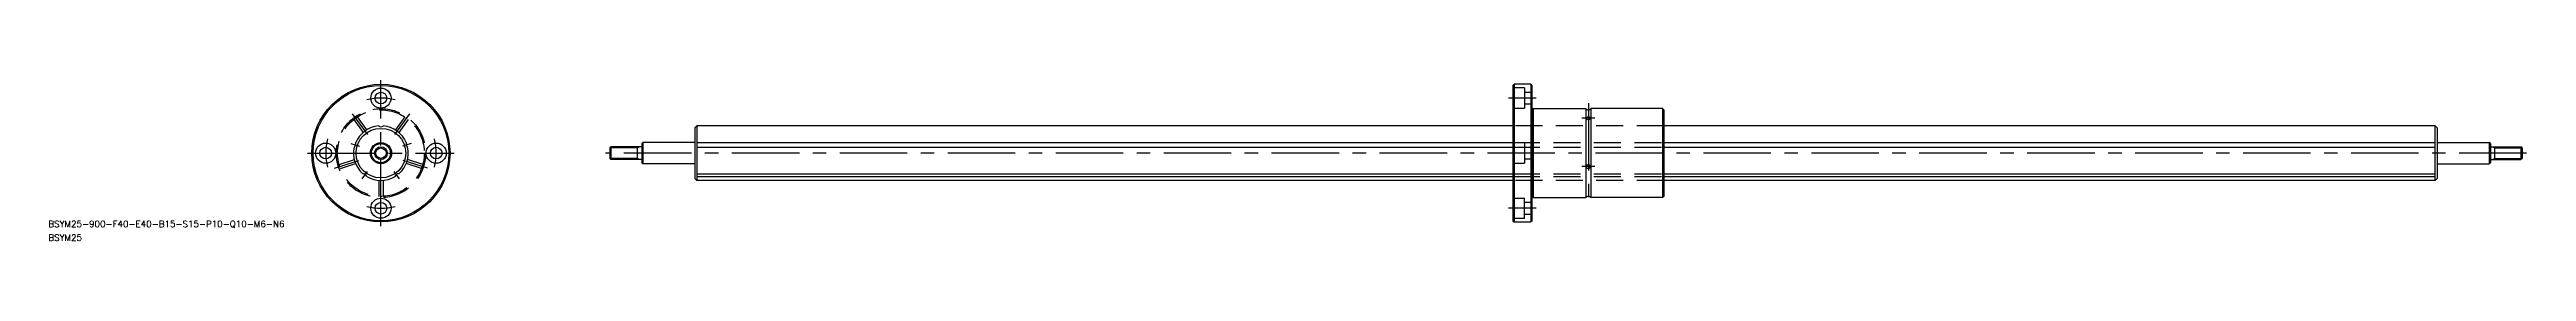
# Model space of a CAD drawing. Extents: x -156 to 1010, y -41 to 34.
import ezdxf

# ---------------------------------------------------------------- set-up
doc = ezdxf.new("R2010")
doc.units = 0
doc.linetypes.add('CENTER', pattern=[50.8, 31.75, -6.35, 6.35, -6.35])
doc.linetypes.add('DASHED', pattern=[19.05, 12.7, -6.35])
doc.layers.get('0').update_dxf_attribs({"linetype": 'CONTINUOUS'})
doc.layers.add('CENTER', color=1, linetype='CENTER')
doc.styles.get("Standard").update_dxf_attribs({"font": 'txt.shx', "height": 3, "bigfont": 'bigfont.shx'})

# ---------------------------------------------------------------- blocks, each defined once
blk = doc.blocks.new('*U3')
at = {"color": 7, "linetype": 'CONTINUOUS'}
blk.add_text('BSYM25-900-F40-E40-B15-S15-P10-Q10-M6-N6', height=3, dxfattribs=at).set_placement((-156.5, -34.9))
blk = doc.blocks.new('*U4')
at = {"color": 7, "linetype": 'CONTINUOUS'}
blk.add_text('BSYM25', height=3, dxfattribs=at).set_placement((-156.5, -41.4))

msp = doc.modelspace()

# ---------------------------------------------------------------- linework, layer by layer
at = {"color": 7, "linetype": 'CONTINUOUS'}
for p, q in [((532.7, 31.9), (533.3, 32.5)), ((532.7, 31.9), (532.7, -31.9)), ((541.1, 32.5), (533.3, 32.5)), ((533.3, 32.5), (533.3, -32.5)), ((541.1, 32.5), (541.1, -32.5)), ((541.1, 32.5), (541.7, 31.9)), ((541.7, -31.9), (541.7, 31.9)), ((147.7, 11.9), (148.6, 12.9)), ((147.7, 11.9), (147.7, -11.9)), ((532.7, 12.9), (148.6, 12.9)), ((148.7, 12.9), (148.7, -12.9)), ((542.3, 21), (541.7, 20.4)), ((542.3, 21), (542.3, -21)), ((542.3, 21), (567, 21)), ((567, 21), (567, -21)), ((569.4, 21), (569.4, -21)), ((603.1, 21), (569.4, 21)), ((603.1, 21), (603.1, -21)), ((603.1, 21), (603.7, 20.4)), ((603.7, 20.4), (603.7, -20.4)), ((966.7, 12.9), (603.7, 12.9)), ((966.7, 12.9), (967.7, 11.9)), ((966.7, -12.9), (966.7, 12.9)), ((967.7, 11.9), (967.7, -11.9)), ((107.7, 2.5), (108.2, 3)), ((107.7, 2.5), (107.7, -2.5)), ((122.7, 3), (108.2, 3)), ((108.2, 3), (108.2, -3)), ((120.7, -3), (120.7, 3)), ((122.7, 4.5), (123.2, 5)), ((122.7, 4.5), (122.7, -4.5)), ((123.2, 5), (123.2, -5)), ((147.7, 5), (123.2, 5)), ((148.7, 5), (532.7, 5)), ((148.7, 2.9), (532.7, 2.9)), ((603.7, 5), (966.7, 5)), ((603.7, 2.9), (966.7, 2.9)), ((967.7, 5), (992.2, 5)), ((992.2, 5), (992.2, -5)), ((992.7, 4.5), (992.2, 5)), ((992.7, 4.5), (992.7, -4.5)), ((992.7, 3), (1007.1, 3)), ((994.7, 3), (994.7, -3)), ((1007.1, 3), (1007.1, -3)), ((1007.7, 2.5), (1007.1, 3)), ((1007.7, 2.5), (1007.7, -2.5)), ((107.7, -2.5), (108.2, -3)), ((122.7, -3), (108.2, -3)), ((122.7, -4.5), (123.2, -5)), ((147.7, -5), (123.2, -5)), ((148.7, -9.7), (532.7, -9.7)), ((148.7, -11.1), (532.7, -11.1)), ((603.7, -9.7), (966.7, -9.7)), ((603.7, -11.1), (966.7, -11.1)), ((967.7, -5), (992.2, -5)), ((992.7, -4.5), (992.2, -5)), ((992.7, -3), (1007.1, -3)), ((1007.7, -2.5), (1007.1, -3)), ((147.7, -11.9), (148.7, -12.9)), ((532.7, -12.9), (148.7, -12.9)), ((541.7, -20.4), (542.3, -21)), ((542.3, -21), (567, -21)), ((603.1, -21), (569.4, -21)), ((603.7, -20.4), (603.1, -21)), ((966.7, -12.9), (603.7, -12.9)), ((967.7, -11.9), (966.7, -12.9)), ((532.7, -31.9), (533.3, -32.5)), ((533.3, -32.5), (541.1, -32.5)), ((541.7, -31.9), (541.1, -32.5))]:
    msp.add_line(p, q, dxfattribs=at)
at = {"color": 3, "linetype": 'DASHED'}
for p, q in [((538.1, 30.8), (532.7, 30.8)), ((538.1, 30.8), (538.1, 21.2)), ((538.1, 28.8), (541.7, 28.8)), ((-12.8, 15.9), (-8.4, 9.8)), ((-11.2, 17.1), (-6.8, 11)), ((11.2, 17.1), (6.8, 11)), ((12.8, 15.9), (8.4, 9.8)), ((532.7, 21.2), (538.1, 21.2)), ((603.7, 12.9), (532.7, 12.9)), ((541.7, 23.2), (538.1, 23.2)), ((532.7, 5), (603.7, 5)), ((538.1, 4.8), (532.7, 4.8)), ((532.7, 2.9), (603.7, 2.9)), ((538.1, 4.8), (538.1, -4.8)), ((538.1, 2.8), (541.7, 2.8)), ((-19.7, -5.3), (-12.5, -3)), ((-19.1, -7.2), (-11.9, -4.9)), ((19.1, -7.2), (11.9, -4.9)), ((19.7, -5.3), (12.5, -3)), ((532.7, -4.8), (538.1, -4.8)), ((532.7, -9.7), (603.7, -9.7)), ((532.7, -11.1), (603.7, -11.1)), ((541.7, -2.8), (538.1, -2.8)), ((-1, -12.9), (-1, -20.4)), ((1, -12.9), (1, -20.4)), ((603.7, -12.9), (532.7, -12.9)), ((532.7, -21.3), (538.1, -21.3)), ((538.1, -30.8), (538.1, -21.3)), ((541.7, -23.3), (538.1, -23.3)), ((538.1, -30.8), (532.7, -30.8)), ((538.1, -28.8), (541.7, -28.8))]:
    msp.add_line(p, q, dxfattribs=at)
at = {"color": 3, "linetype": 'CONTINUOUS'}
for p, q in [((120.7, 2.5), (107.7, 2.5)), ((121.6, 3), (120.7, 2.5)), ((993.7, 3), (994.7, 2.5)), ((994.7, 2.5), (1007.7, 2.5)), ((120.7, -2.5), (107.7, -2.5)), ((121.6, -3), (120.7, -2.5)), ((993.7, -3), (994.7, -2.5)), ((994.7, -2.5), (1007.7, -2.5))]:
    msp.add_line(p, q, dxfattribs=at)
at = {"color": 7, "linetype": 'CONTINUOUS'}
for centre, radius in [((0, 0), 32.5), ((0, 0), 31.9), ((0, 26), 4.75), ((0, 26), 2.75), ((0, 0), 11.7), ((-26, 0), 4.75), ((-26, 0), 2.75), ((0, 0), 5), ((0, 0), 4.5), ((0, 0), 3), ((26, 0), 4.75), ((26, 0), 2.75), ((0, -26), 4.75), ((0, -26), 2.75)]:
    msp.add_circle(centre, radius, dxfattribs=at)
at = {"color": 3, "linetype": 'DASHED'}
for radius in [21, 20.4]:
    msp.add_circle((0, 0), radius, dxfattribs=at)
at = {"color": 3, "linetype": 'CONTINUOUS'}
msp.add_circle((0, 0), 2.46, dxfattribs=at)
at = {"color": 7, "linetype": 'CONTINUOUS'}
for centre, radius, start, end in [((0, 0), 12.9, 95.0288, 156.9712), ((0, 14.5), 2, 235.571, 304.429), ((0, 0), 12.9, 23.0288, 84.9712), ((568.2, 21.9), 1.5, 216.8699, 323.1301), ((567.7, 16.4), 0.539, 105.1922, 172.9787), ((567.7, 16.5), 0.552, 183.5636, 243.1479), ((568.2, 17.6), 1.71, 245.8953, 294.1047), ((568.2, 15.4), 1.67, 68.7197, 111.2803), ((568.6, 16.4), 0.539, 7.0213, 74.8078), ((568.6, 16.5), 0.552, 296.8521, 356.4364), ((0, 0), 12.9, 167.0288, 228.9712), ((-13.8, 4.5), 2, 307.571, 16.429), ((0, 0), 12.9, 311.0288, 12.9712), ((13.8, 4.5), 2, 163.571, 232.429), ((-8.5, -11.7), 2, 19.571, 88.429), ((0, 0), 12.9, 239.0288, 300.9712), ((8.5, -11.7), 2, 91.571, 160.429), ((568.2, -6.4), 1.01, 126.4611, 175.9771), ((568.1, -6.3), 0.921, 182.5563, 238.6561), ((568.2, -6.3), 0.915, 49.5753, 130.4247), ((568.2, -6.4), 0.888, 230.9432, 309.0568), ((568.3, -6.3), 0.921, 301.3439, 357.4437), ((568.2, -6.4), 1.01, 4.0229, 53.5389), ((568.2, -21.9), 1.5, 36.8699, 143.1301)]:
    msp.add_arc(centre, radius, start, end, dxfattribs=at)
at = {"layer": 'CENTER', "color": 1, "linetype": 'CENTER'}
for p, q in [((0, -34.5), (0, 34.5)), ((543.7, 26), (530.7, 26)), ((568.2, 23.6), (568.2, -24.1)), ((-13.5, 18.6), (-6.4, 8.8)), ((13.5, 18.6), (6.4, 8.8)), ((571.2, 16.5), (565.2, 16.5)), ((-34.5, 0), (34.5, 0)), ((-14.2, 4.6), (-10.1, 3.3)), ((14.2, 4.6), (10.1, 3.3)), ((1009.7, 0), (105.7, 0)), ((-21.9, -7.1), (-10.4, -3.4)), ((-8.8, -12.1), (-6.3, -8.6)), ((8.8, -12.1), (6.3, -8.6)), ((21.9, -7.1), (10.4, -3.4)), ((571.2, -6.3), (565.2, -6.3)), ((543.7, -26), (530.7, -26))]:
    msp.add_line(p, q, dxfattribs=at)
for start, end in [(75.1105, 104.8895), (165.1105, 194.8895), (345.1105, 14.8895), (255.1105, 284.8895)]:
    msp.add_arc((0, 0), 26, start, end, dxfattribs=at)

# ---------------------------------------------------------------- block references
at = {"color": 7, "linetype": 'CONTINUOUS'}
for name in ['*U3', '*U4']:
    msp.add_blockref(name, (0, 0), dxfattribs=at)

doc.saveas('drawing.dxf')
